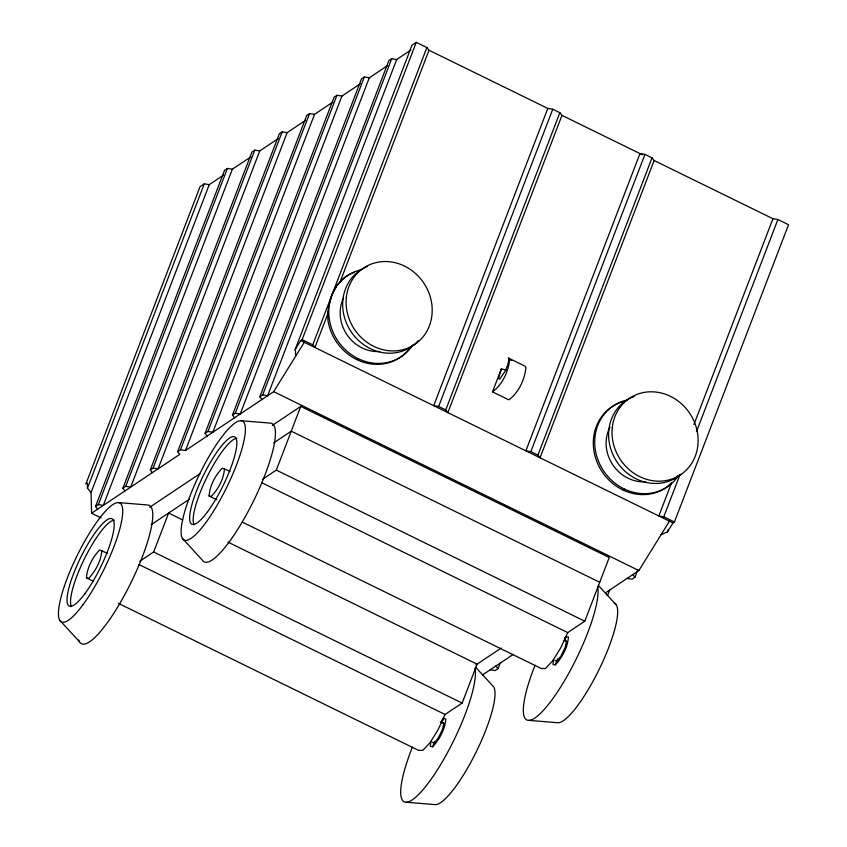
<?xml version="1.0" encoding="UTF-8"?>
<svg xmlns="http://www.w3.org/2000/svg" width="847" height="847" viewBox="0 0 847 847"><rect width="100%" height="100%" fill="white"/><g stroke="black" fill="none" stroke-linecap="round" stroke-linejoin="round"><path stroke-width="1.27" d="M93.106 581.127L86.394 577.845C87.22 567.448 92.482 557.527 99.565 549.999L107.463 553.207M101.873 550.476C101.058 560.862 95.785 570.793 88.702 578.31L86.394 577.845M216.874 499.794L209.04 495.961C209.865 485.564 215.138 475.643 222.221 468.126L230.119 471.334M224.529 468.592C223.703 478.989 218.431 488.91 211.348 496.427L209.04 495.961M430.848 741.75L430.318 746.313L432.626 746.779C439.709 739.251 444.982 729.331 445.808 718.944L443.5 718.468L441.742 720.448M553.493 659.866L552.975 664.429L555.283 664.895C562.366 657.378 567.628 647.457 568.453 637.06L566.145 636.595L564.398 638.564M501.297 368.9L498.587 378.493L499.698 379.17L505.108 371.23L507.607 365.269L508.793 360.568L508.507 358.069L524.812 366.052L525.966 367.587C524.642 379.615 518.745 392.669 508.793 399.848L492.488 391.854L501.297 368.9L506.358 370.139M101.068 517.877L91.582 513.229L91.063 492.509L87.453 488.19L204.275 183.863L209.241 184.646L223.407 175.191M91.063 492.509L209.241 184.646M97.627 509.185L95.499 506.506L224.55 170.332L227.398 168.426L232.364 169.209L250.807 156.907M95.499 506.506L98.347 504.6L227.398 168.426M232.364 169.209L103.313 505.394L98.347 504.6M125.007 490.911L122.889 488.221L251.93 152.047L254.778 150.141L259.743 150.935L278.187 138.622M122.889 488.221L125.737 486.326L254.778 150.141M259.743 150.935L130.703 487.11L125.737 486.326M152.396 472.626L150.279 469.937L279.319 133.762L282.167 131.867L287.133 132.651L305.576 120.338M150.279 469.937L153.116 468.042L282.167 131.867M287.133 132.651L158.093 468.825L153.116 468.042M91.582 513.229L179.786 454.341L177.658 451.652L306.709 115.478L309.547 113.583L314.523 114.366L332.956 102.053M177.658 451.652L180.506 449.757L309.547 113.583M180.506 449.757L185.472 450.54L314.523 114.366M139.797 561.243L153.667 551.979L168.617 513.049L182.846 520.026M207.166 436.057L205.048 433.378L334.089 97.193L336.937 95.298L341.902 96.082L360.346 83.779M205.048 433.378L207.886 431.472L336.937 95.298M341.902 96.082L212.862 432.256L207.886 431.472M234.555 417.783L232.427 415.094L361.478 78.919L364.326 77.013L369.292 77.808L387.735 65.494M232.427 415.094L235.275 413.188L364.326 77.013M369.292 77.808L240.241 413.982L235.275 413.188M261.935 399.498L259.817 396.809L388.858 60.635L391.706 58.729L396.671 59.523L410.837 50.068M259.817 396.809L262.665 394.914L391.706 58.729M396.671 59.523L267.631 395.697L262.665 394.914M295.921 355.751L295.158 349.525L411.981 45.198L416.248 42.35L426.888 47.559L429.006 50.248L547.787 108.427L552.752 109.221L559.846 112.693L561.974 115.372L642.344 154.747M295.158 349.525L300.717 340.547L302.146 339.605L416.248 42.35M354.364 272.3A48.66 44.118 56.3 0 0 344.231 277.784L336.884 285.375L331.802 295.264L328.445 307.355L327.768 313.993L314.904 347.492L312.787 344.814L426.888 47.559M340.081 281.913L429.006 50.248M262.454 479.36L276.323 470.096L300.77 406.401L609.247 557.506L584.79 621.2L567.723 632.593L560.767 647.764L552.615 660.914L545.468 668.505L541.233 668.505L242.253 522.059M547.787 108.427L433.685 405.681L438.651 406.465L445.744 409.937L447.862 412.627L561.974 115.372M438.651 406.465L552.752 109.221M445.744 409.937L559.846 112.693M644.948 154.376L639.972 153.582L525.871 450.837L530.836 451.62L644.948 154.376L652.031 157.849L654.159 160.528L772.94 218.717L777.906 219.5L788.546 224.709L674.434 521.964L673.016 522.917L667.457 531.884L661.126 534.637M654.159 160.528L540.058 457.782L537.93 455.093L652.031 157.849M432.626 746.779L434.522 741.856M441.605 723.391L443.5 718.468M118.421 603.36L418.587 750.389L422.822 750.378L429.969 742.787L438.111 729.648L445.067 714.476L462.144 703.074L477.083 664.154L227.938 542.112M490.212 669.797L495.177 670.58L498.025 668.685L500.386 662.523M555.283 664.895L557.548 658.998M564.727 640.279L566.145 636.595M609.935 589.396L607.574 595.557L605.446 592.868L638.882 570.55L669.469 521.18M627.14 578.385L632.106 579.168L634.954 577.273L637.791 569.883M693.937 424.506L772.94 218.717M623.974 401.393A48.66 44.118 56.3 0 0 599.02 466.453A48.66 44.118 56.3 0 0 667.542 486.602L671.692 482.462L658.828 515.961L663.804 516.755L680.035 474.458M696.541 431.472L777.906 219.5M667.457 531.884L668.399 529.428M677.822 475.749L674.943 479.402M185.472 450.54L273.676 391.663L304.264 342.283M204.275 183.863L200.008 186.711L85.907 483.965L87.326 483.012L87.453 488.19M356.619 359.52L358.048 358.577M149.686 507.268L200.04 473.642M272.3 425.406L300.77 406.401M151.105 524.738L189.442 499.148M273.74 442.865L291.262 431.176L599.729 582.27M622.545 489.778L623.974 488.835M476.014 664.863L501.202 648.05M482.621 674.868L513.261 654.413M492.488 391.854C502.44 384.676 508.338 371.632 509.661 359.594L508.507 358.069M240.696 420.673L269.981 423.087A77.035 17.543 -63.9 0 1 253.158 501.752A77.035 17.543 -63.9 0 1 202.189 559.952L182.391 538.374M118.051 502.546L147.336 504.96A77.035 17.543 -63.9 0 1 128.998 586.632A77.035 17.543 -63.9 0 1 78.76 640.004M528.793 720.363L558.078 722.766A66.257 15.087 -63.9 0 0 601.031 665.477A66.257 15.087 -63.9 0 0 614.34 603.255M406.137 802.236L435.432 804.65A66.257 15.087 -63.9 0 0 475.866 752.57A66.257 15.087 -63.9 0 0 493.727 686.949L475.654 667.245M509.428 359.255L511.757 360.399M302.146 339.605L312.787 344.814M530.836 451.62L537.93 455.093M663.804 516.755L674.434 521.964M300.717 340.547L673.016 522.917M273.676 391.663L638.882 570.55M276.323 470.096L584.79 621.2M261.617 482.663L567.723 632.593M564.155 640.448L566.516 641.603M153.667 551.979L462.144 703.074M138.972 564.536L445.067 714.476M440.324 721.75L443.87 723.486M564.79 640.131L566.611 641.221L564.981 647.891L560.852 656.234L556.638 661.359L554.817 660.268M442.134 722.004L443.966 723.105L442.335 729.775L438.195 738.118L433.992 743.243L432.161 742.141M598.3 585.372L616.383 605.065M59.745 620.258L79.544 641.825M632.836 574.584L634.954 577.273M495.908 665.996L498.025 668.685M327.704 311.569L327.927 320.24A48.66 44.118 56.3 0 0 362.315 361.881A48.66 44.118 56.3 0 0 409.8 348.181M645.636 481.763A36.495 33.086 56.3 0 1 612.561 464.452A36.495 33.086 56.3 0 1 609.925 427.269M418.249 340.738A45.982 41.694 56.3 0 1 351.505 332.331A45.982 41.694 56.3 0 1 367.058 266.646M379.71 351.505A36.495 33.086 56.3 0 1 347.016 334.766A36.495 33.086 56.3 0 1 343.437 298.155M680.66 474.384A45.982 41.694 56.3 0 1 615.621 459.773A45.982 41.694 56.3 0 1 634.117 396.47M412.711 345.121A48.66 44.118 56.3 0 1 338.133 341.309A48.66 44.118 56.3 0 1 360.737 269.875M678.638 475.379A48.66 44.118 56.3 0 1 604.059 471.567A48.66 44.118 56.3 0 1 626.664 400.133M474.998 668.294A77.035 17.543 -63.9 0 1 425.946 786.122A77.035 17.543 -63.9 0 1 412.415 747.149M71.487 606.632A48.66 11.085 -63.9 0 1 84.605 558.438A48.66 11.085 -63.9 0 1 114.303 520.185M597.643 586.42A77.035 17.543 -63.9 0 1 548.602 704.238A77.035 17.543 -63.9 0 1 535.06 665.266M194.132 524.748A48.66 11.085 -63.9 0 1 207.25 476.554A48.66 11.085 -63.9 0 1 236.948 438.312M346.328 297.583A45.982 41.694 56.3 0 0 406.698 348.53A45.982 41.694 56.3 0 0 414.437 272.565A45.982 41.694 56.3 0 0 346.328 297.583M612.254 427.841A45.982 41.694 56.3 0 0 672.613 478.788A45.982 41.694 56.3 0 0 680.363 402.823A45.982 41.694 56.3 0 0 612.254 427.841M82.995 604.737A66.257 15.087 -63.9 0 0 121.439 504.59A66.257 15.087 -63.9 0 0 67.347 577.94A66.257 15.087 -63.9 0 0 82.995 604.737M85.007 593.493A48.66 11.085 -63.9 0 0 113.244 519.942A48.66 11.085 -63.9 0 0 73.52 573.821A48.66 11.085 -63.9 0 0 85.007 593.493M205.641 522.853A66.257 15.087 -63.9 0 0 244.084 422.706A66.257 15.087 -63.9 0 0 189.993 496.056A66.257 15.087 -63.9 0 0 205.641 522.853M207.663 511.62A48.66 11.085 -63.9 0 0 235.89 438.068A48.66 11.085 -63.9 0 0 196.165 491.938A48.66 11.085 -63.9 0 0 207.663 511.62"/></g></svg>
